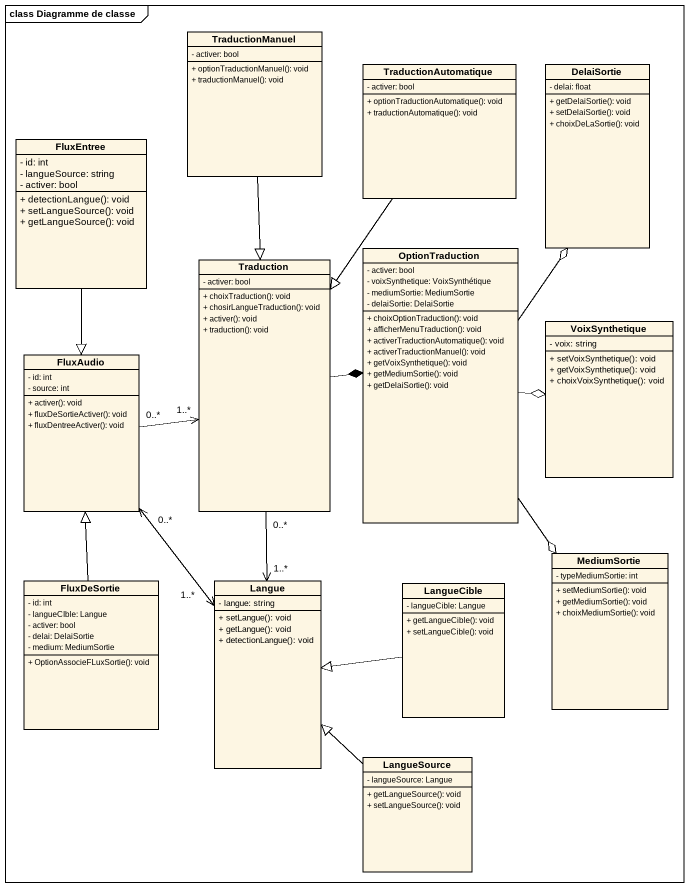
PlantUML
@startuml
mainframe class Diagramme de classe
hide circle
hide empty members
skinparam classAttributeIconSize 0
class TraductionManuel {
  - activer: bool
  + optionTraductionManuel(): void
  + traductionManuel(): void
}
class TraductionAutomatique {
  - activer: bool
  + optionTraductionAutomatique(): void
  + traductionAutomatique(): void
}
class DelaiSortie {
  - delai: float
  + getDelaiSortie(): void
  + setDelaiSortie(): void
  + choixDeLaSortie(): void
}
class FluxEntree {
  - id: int
  - langueSource: string
  - activer: bool
  + detectionLangue(): void
  + setLangueSource(): void
  + getLangueSource(): void
}
class Traduction {
  - activer: bool
  + choixTraduction(): void
  + chosirLangueTraduction(): void
  + activer(): void
  + traduction(): void
}
class OptionTraduction {
  - activer: bool
  - voixSynthetique: VoixSynthétique
  - mediumSortie: MediumSortie
  - delaiSortie: DelaiSortie
  + choixOptionTraduction(): void
  + afficherMenuTraduction(): void
  + activerTraductionAutomatique(): void
  + activerTraductionManuel(): void
  + getVoixSynthetique(): void
  + getMediumSortie(): void
  + getDelaiSortie(): void
}
class VoixSynthetique {
  - voix: string
  + setVoixSynthetique(): void
  + getVoixSynthetique(): void
  + choixVoixSynthetique(): void
}
class FluxAudio {
  - id: int
  - source: int
  + activer(): void
  + fluxDeSortieActiver(): void
  + fluxDentreeActiver(): void
}
class MediumSortie {
  - typeMediumSortie: int
  + setMediumSortie(): void
  + getMediumSortie(): void
  + choixMediumSortie(): void
}
class FluxDeSortie {
  - id: int
  - langueCIble: Langue
  - activer: bool
  - delai: DelaiSortie
  - medium: MediumSortie
  + OptionAssocieFLuxSortie(): void
}
class Langue {
  - langue: string
  + setLangue(): void
  + getLangue(): void
  + detectionLangue(): void
}
class LangueCible {
  - langueCible: Langue
  + getLangueCible(): void
  + setLangueCible(): void
}
class LangueSource {
  - langueSource: Langue
  + getLangueSource(): void
  + setLangueSource(): void
}
TraductionManuel --|> Traduction
TraductionAutomatique --|> Traduction
FluxEntree --|> FluxAudio
Traduction -right-* OptionTraduction
Traduction "0..*" --> "1..*" Langue
OptionTraduction -up-o DelaiSortie
OptionTraduction -right-o VoixSynthetique
OptionTraduction --o MediumSortie
FluxAudio "0..*" -right-> "1..*" Traduction
FluxAudio "0..*" <--> "1..*" Langue
FluxDeSortie -up-|> FluxAudio
LangueCible -left-|> Langue
LangueSource -up-|> Langue
@enduml
